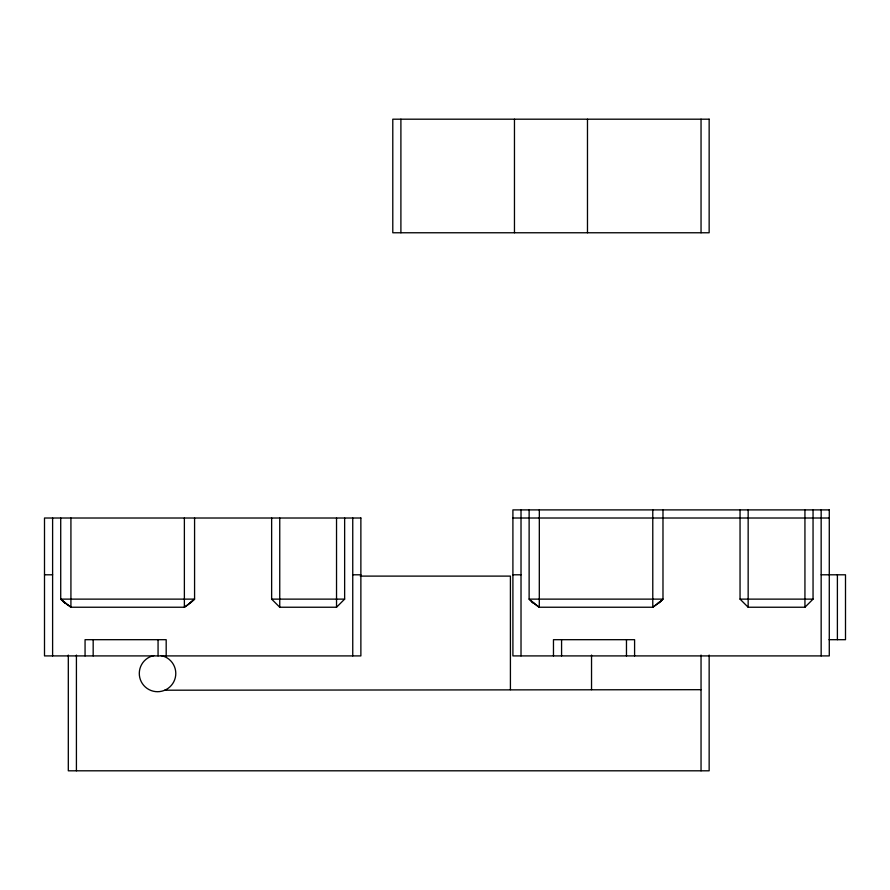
<?xml version="1.0" encoding="UTF-8"?>
<svg xmlns="http://www.w3.org/2000/svg" width="890" height="890" viewBox="0 0 890 890"><rect width="100%" height="100%" fill="white"/><g stroke="black" fill="none" stroke-linecap="round" stroke-linejoin="round"><path stroke-width="1.33" d="M271.639 518.013L271.639 599.126L279.749 607.236L336.531 607.236L344.641 599.126L344.641 518.013M740.046 509.892L740.046 599.126L748.156 607.236L804.938 607.236L813.048 599.126L813.048 509.892M659.868 601.963L662.983 599.126L662.983 509.892M660.814 601.151L652.782 607.236L539.329 607.236L537.849 606.223L529.127 599.126L529.127 509.892M60.72 518.013L60.72 599.126L70.922 607.236L184.375 607.236L187.846 604.811L194.576 599.126L194.576 518.013M189.97 603.186L184.375 607.236L184.375 518.013M658.377 603.186L652.782 607.236L652.782 509.892M164.795 690.206L701.042 689.683M512.907 518.013L829.28 518.013M44.5 574.795L52.61 574.795M352.752 574.795L360.873 574.795M512.907 574.795L521.017 574.795M821.159 574.795L845.5 574.795L845.5 639.688L829.046 639.688M360.261 576.108L510.415 576.108L510.415 689.683M271.639 599.126L344.641 599.126M740.046 599.126L813.048 599.126M67.451 604.811L65.326 603.186M533.733 603.186L535.858 604.811A105.276 74.449 0 0 0 539.296 607.258L539.329 509.892M532.242 601.963L531.297 601.151M837.39 574.795L837.39 639.688M821.159 509.892L821.159 655.908M804.938 509.892L804.938 607.236M748.156 509.892L748.156 607.236M709.152 655.062L709.152 770.807L68.308 770.807L68.308 655.062M701.042 119.193L701.042 232.768M701.042 655.062L701.042 770.807M634.592 655.908L634.592 639.688L553.469 639.688L553.469 655.908M626.471 639.688L626.471 655.908M591.538 655.062L591.538 689.683M587.478 119.193L587.478 232.768M561.579 639.688L561.579 655.908M521.017 509.892L521.017 655.908M514.465 119.193L514.465 232.768M400.901 119.193L400.901 232.768M352.752 518.013L352.752 655.908M336.531 518.013L336.531 607.236M279.749 518.013L279.749 607.236M166.185 655.908L166.185 639.688L85.062 639.688L85.062 655.908M158.064 639.688L158.064 655.908M93.172 639.688L93.172 655.908M76.418 655.062L76.418 770.807M70.922 518.013L70.922 607.236M52.61 518.013L52.61 655.908M71.022 607.169A105.087 74.148 0.2 0 1 67.551 604.744M192.229 601.062A63.935 45.056 -0.3 0 1 191.762 601.462A73.203 51.575 -0.4 0 1 189.837 603.097M65.471 603.086A73.125 51.498 0.4 0 1 63.502 601.473M63.246 601.629A62.645 44.444 -0.3 0 1 62.778 601.217M64.692 602.675A65.471 46.291 0 0 0 65.326 603.175A62.467 62.467 0 0 1 63.357 601.562A51.831 51.831 0 0 1 61.799 600.16L60.72 599.126L194.576 599.126L193.497 600.16A51.887 51.887 0 0 1 191.94 601.562A62.511 62.511 0 0 1 189.97 603.186A65.482 46.302 0 0 0 190.605 602.675M533.099 602.675A65.482 46.302 0 0 0 533.744 603.175A62.589 62.589 0 0 1 531.886 601.662A51.854 51.854 0 0 1 530.184 600.138L529.127 599.126L662.983 599.126L661.926 600.138A51.854 51.854 0 0 1 660.235 601.662A62.6 62.6 0 0 1 658.377 603.186A65.482 46.302 0 0 0 659.012 602.675M161.279 655.596A18.256 18.256 0 0 1 172.682 683.654A18.256 18.256 0 0 1 142.4 683.654A18.256 18.256 0 0 1 153.803 655.596M659.668 601.851A74.693 52.632 -0.3 0 1 658.177 603.053M533.544 603.309A74.716 53.022 -0.3 0 1 532.053 602.085M709.152 119.193L392.79 119.193L392.79 232.768L709.152 232.768L709.152 119.193M829.28 509.892L512.907 509.892L512.907 655.908L829.28 655.908L829.28 509.892M360.873 518.013L44.5 518.013L44.5 655.908L360.873 655.908L360.873 518.013"/></g></svg>
